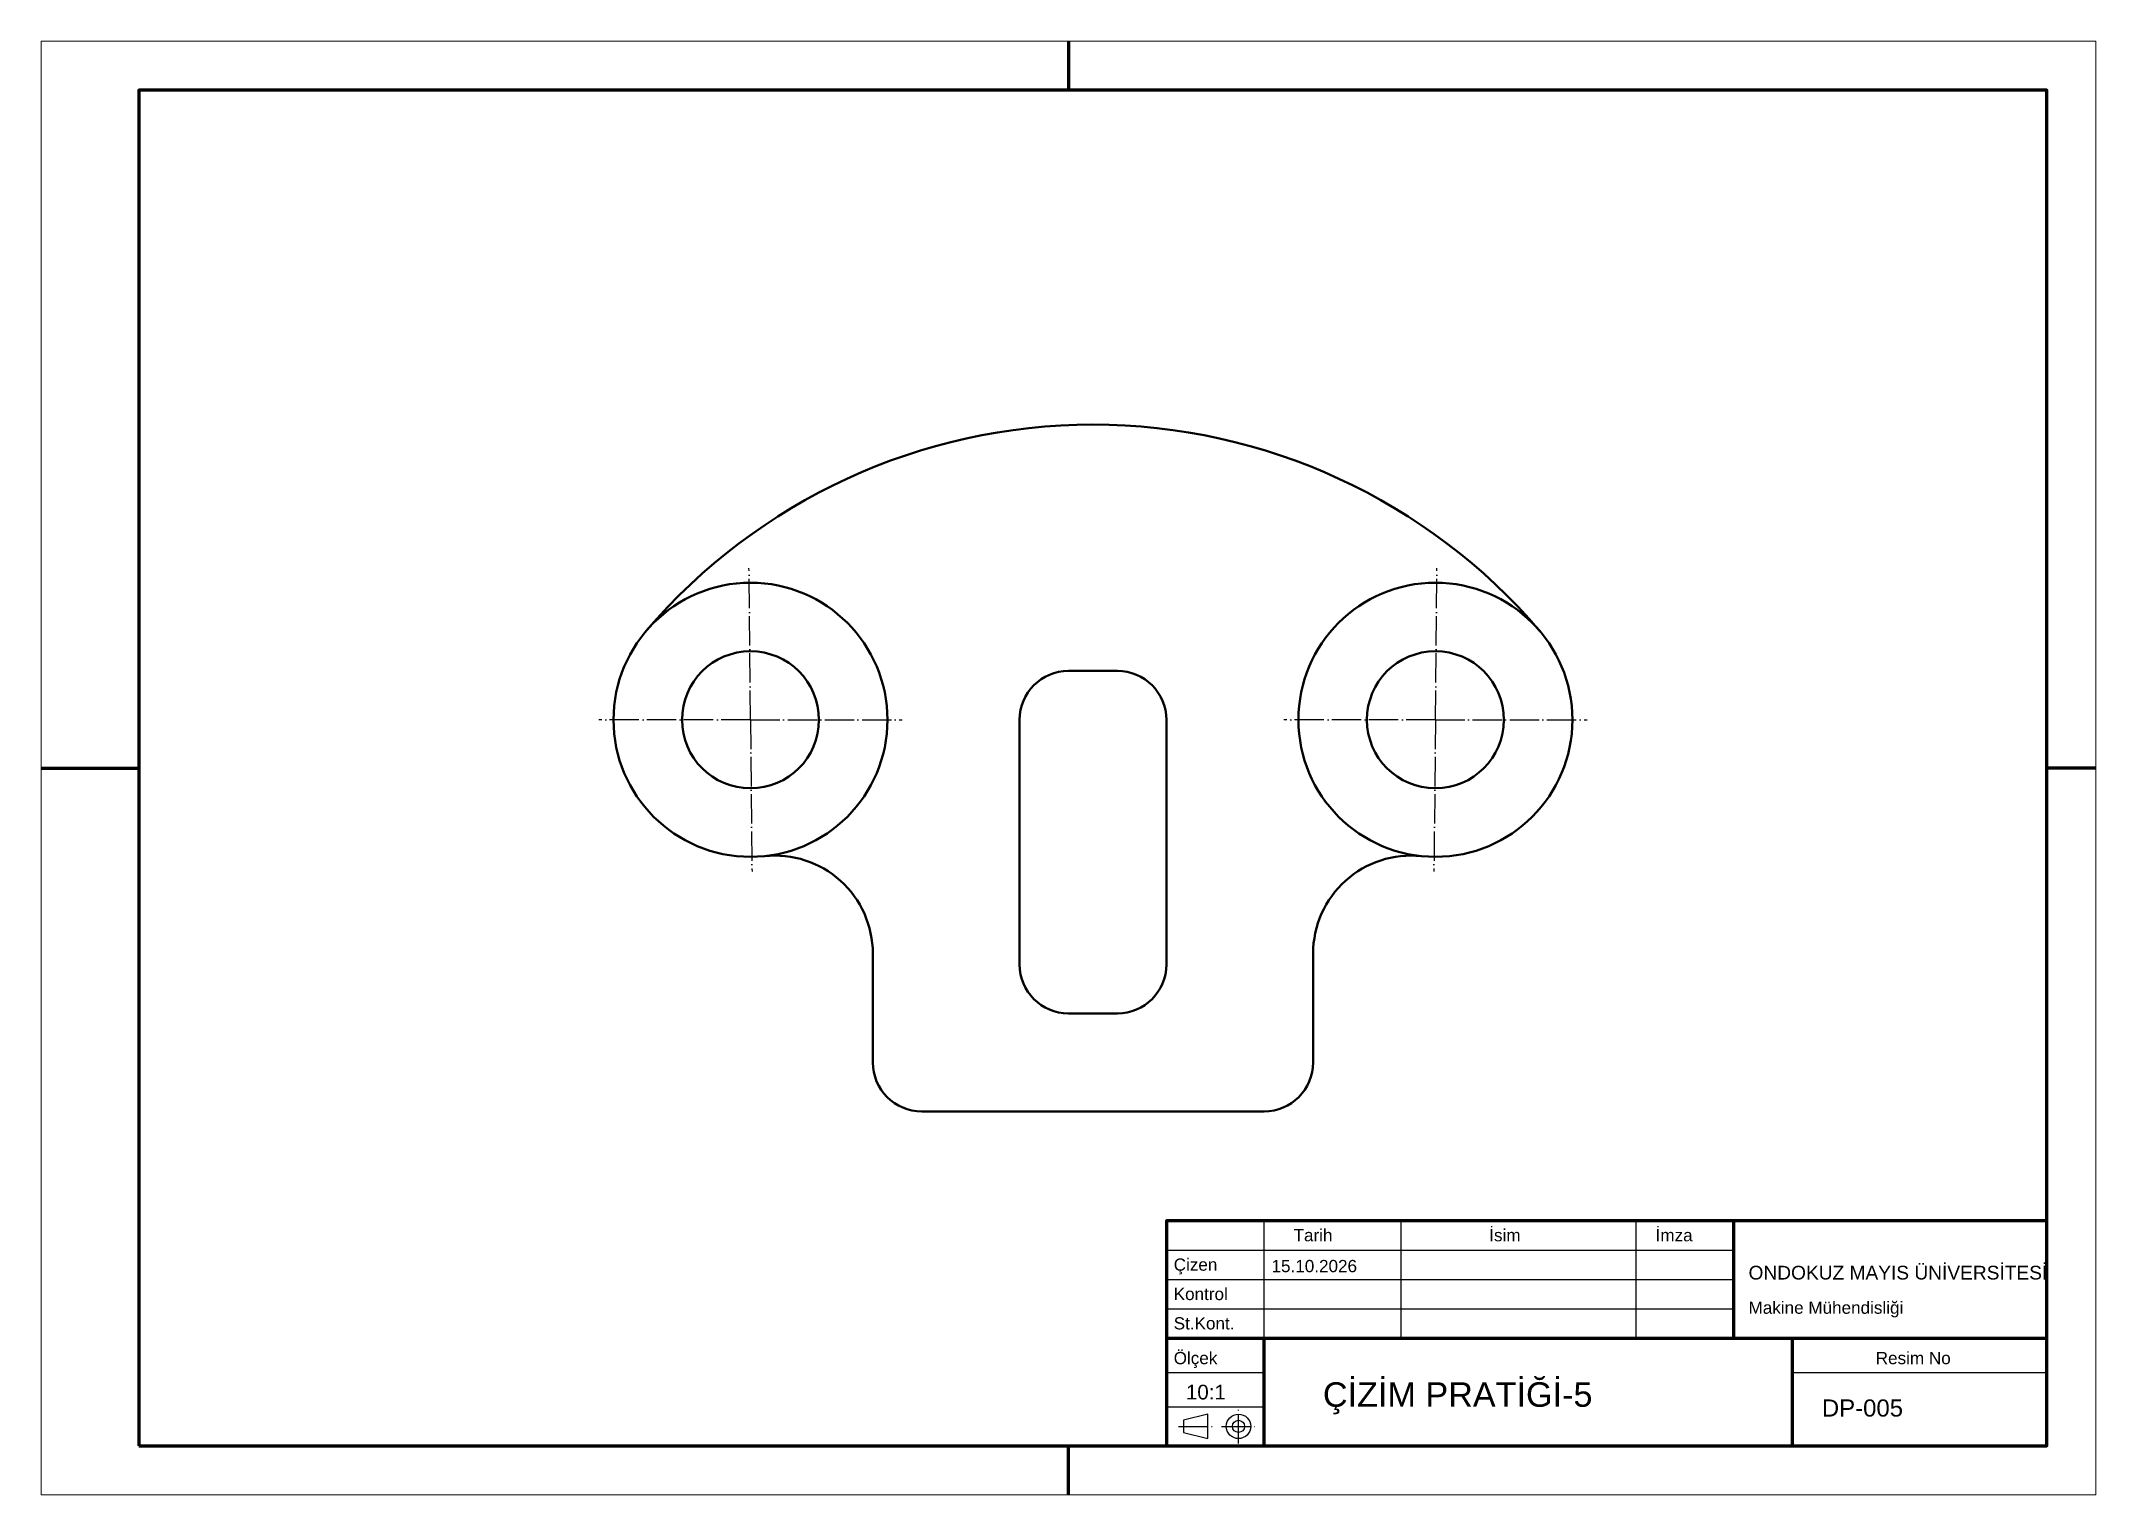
# Model space of a CAD drawing. Header units: millimetres. Extents: x 0 to 420, y 0 to 297.
import ezdxf

# ---------------------------------------------------------------- set-up
doc = ezdxf.new("R2010")
doc.units = ezdxf.units.MM
doc.header["$LTSCALE"] = 0.25
doc.linetypes.add('ACAD_ISO04W100', pattern=[30, 24, -3, 0, -3])
for name, color, linetype, lineweight in [('01-GORUNEN', 7, 'Continuous', 50), ('03-EKSEN', 1, 'ACAD_ISO04W100', 25), ('07-YAZI', 7, 'Continuous', 25), ('09-CERCEVE', 7, 'Continuous', 70)]:
    doc.layers.add(name, color=color, linetype=linetype, lineweight=lineweight)
doc.layers.add('04-YAPI', color=8, linetype='Continuous', lineweight=13, plot=False)
doc.styles.add('TR-YAZI', font='arial.ttf')

# ---------------------------------------------------------------- blocks, each defined once
blk = doc.blocks.new('ANTET')
at = {"layer": '03-EKSEN'}
for p, q in [((-165.25, 0.5), (-165.25, 7.5)), ((-177.5, 4), (-170.5, 4)), ((-168.75, 4), (-161.75, 4))]:
    blk.add_line(p, q, dxfattribs=at)
at = {"layer": '07-YAZI'}
for p, q in [((-160, 22), (-160, 46)), ((-132, 22), (-132, 46)), ((-84, 22), (-84, 46)), ((-180, 40), (-64, 40)), ((-180, 34), (-64, 34)), ((-180, 28), (-64, 28)), ((-180, 15), (-160, 15)), ((-52, 15), (0, 15)), ((-180, 8), (-160, 8))]:
    blk.add_line(p, q, dxfattribs=at)
blk.add_lwpolyline([(-176.5, 2.75), (-171.5, 1.5), (-171.5, 6.5), (-176.5, 5.25), (-176.5, 2.75)], dxfattribs=at)
for radius in [2.5, 1.25]:
    blk.add_circle((-165.25, 4), radius, dxfattribs=at)
at = {"layer": '09-CERCEVE'}
for p, q in [((-64, 22), (-64, 46)), ((-180, 22), (0, 22)), ((-160, 0), (-160, 22)), ((-52, 0), (-52, 22))]:
    blk.add_line(p, q, dxfattribs=at)
blk.add_lwpolyline([(-180, 0), (0, 0), (0, 46), (-180, 46), (-180, 0)], dxfattribs=at)
at = {"layer": '07-YAZI', "style": 'TR-YAZI'}
for s, p in [('Tarih', (-154, 41.8)), ('İsim', (-114, 41.8)), ('İmza', (-80, 41.8)), ('Çizen', (-178.5, 35.8)), ('Kontrol', (-178.5, 29.8)), ('St.Kont.', (-178.5, 23.8)), ('Ölçek', (-178.5, 16.7)), ('Resim No', (-35, 16.7))]:
    blk.add_text(s, height=2.5, dxfattribs=at).set_placement(p)
for tag, p, height in [('TARIH', (-158.5, 35.5), 2.5), ('CIZEN', (-130.5, 35.5), 2.5), ('KURUM', (-61, 34), 2.8), ('NO', (-130.5, 29.5), 2.5), ('BOLUM', (-61, 27), 2.5), ('PARCA', (-148, 8), 5), ('OLCEK', (-176, 9.5), 3), ('RESIMNO', (-46, 6), 3.5)]:
    blk.add_attdef(tag, p, '', height=height, dxfattribs=at)

msp = doc.modelspace()

# ---------------------------------------------------------------- linework, layer by layer
at = {"layer": '01-GORUNEN'}
for p, q in [((210, 168.35), (220, 168.35)), ((200, 108.35), (200, 158.35)), ((230, 108.35), (230, 158.35)), ((170, 110.61), (170, 88.35)), ((260, 88.35), (260, 110.61)), ((215, 98.35), (210, 98.35)), ((215, 98.35), (220, 98.35)), ((180, 78.35), (250, 78.35))]:
    msp.add_line(p, q, dxfattribs=at)
for centre, radius in [((145, 158.35), 28), ((285, 158.35), 28), ((145, 158.35), 14), ((285, 158.35), 14)]:
    msp.add_circle(centre, radius, dxfattribs=at)
for centre, radius, start, end in [((215, 98.65), 120, 40.4591, 139.5409), ((210, 158.35), 10, 90, 180), ((220, 158.35), 10, 0, 90), ((150, 110.61), 20, 0, 95.9792), ((280, 110.61), 20, 84.0208, 180), ((210, 108.35), 10, 180, 270), ((220, 108.35), 10, 270, 0), ((180, 88.35), 10, 180, 270), ((250, 88.35), 10, 270, 0)]:
    msp.add_arc(centre, radius, start, end, dxfattribs=at)
at = {"layer": '03-EKSEN'}
for p, q in [((145, 158.35), (144.69, 189.35)), ((285, 158.35), (285.31, 189.35)), ((145, 158.35), (114, 158.35)), ((145, 158.35), (176, 158.35)), ((145, 158.35), (145.31, 127.35)), ((285, 158.35), (254, 158.35)), ((285, 158.35), (284.69, 127.35)), ((285, 158.35), (316, 158.35))]:
    msp.add_line(p, q, dxfattribs=at)
at = {"layer": '04-YAPI'}
msp.add_lwpolyline([(0, 0), (420, 0), (420, 297), (0, 297), (0, 0)], dxfattribs=at)
at = {"layer": '09-CERCEVE'}
for p, q in [((210, 297), (210, 287)), ((0, 148.5), (20, 148.5)), ((420, 148.5), (410, 148.5)), ((210, 0), (210, 10))]:
    msp.add_line(p, q, dxfattribs=at)
msp.add_lwpolyline([(20, 10), (410, 10), (410, 287), (20, 287), (20, 10)], dxfattribs=at)

# ---------------------------------------------------------------- block references
msp.add_blockref('ANTET', (410, 10)).add_auto_attribs({'KURUM': 'ONDOKUZ MAYIS ÜNİVERSİTESİ', 'BOLUM': 'Makine Mühendisliği', 'TARIH': '15.10.2026', 'OLCEK': '10:1', 'PARCA': 'ÇİZİM PRATİĞİ-5', 'RESIMNO': 'DP-005'})

doc.saveas('drawing.dxf')
